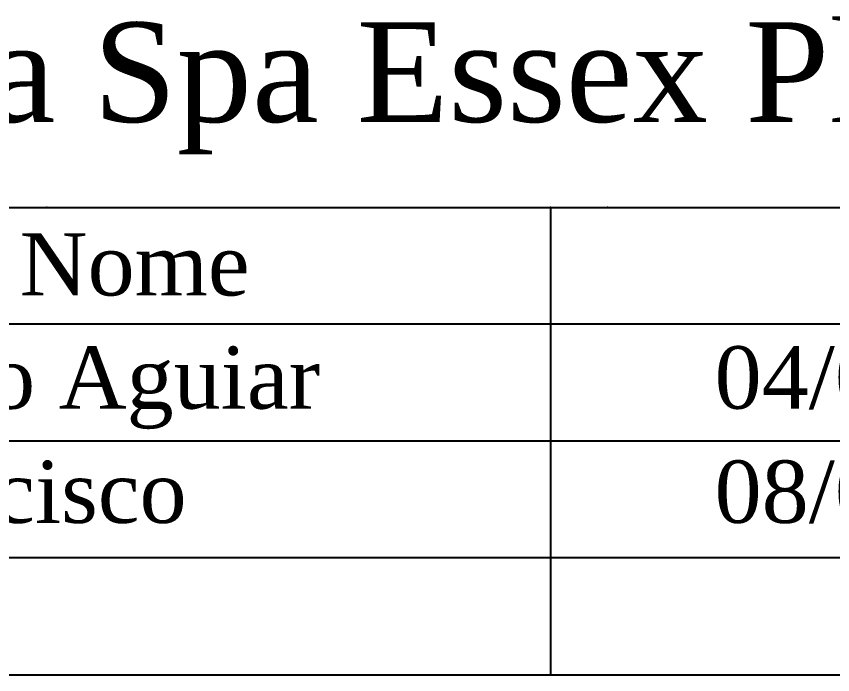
# Model space of a CAD drawing. Extents: x 15445 to 21745, y -5725 to 3185.
# Drawn here: x 17400 to 18383, y -5575 to -4782 of the extents above; entities that cross this region are included whole.
import ezdxf

# ---------------------------------------------------------------- set-up
doc = ezdxf.new("R2010")
doc.units = 0
doc.header["$LTSCALE"] = 200
doc.header["$MEASUREMENT"] = 0
doc.layers.add('FINA', color=7, linetype='CONTINUOUS')
doc.styles.add('FA', font='TIMES.TTF')

msp = doc.modelspace()

# ---------------------------------------------------------------- linework, layer by layer
at = {"layer": 'FINA'}
for p, q in [((15978.776, -5012.171), (21594.776, -5012.171)), ((18042.976, -5012.171), (18042.976, -5574.671)), ((19999.176, -5152.796), (15978.776, -5152.796)), ((19999.176, -5293.421), (15978.776, -5293.421)), ((19021.076, -5434.046), (15978.776, -5434.046)), ((15978.776, -5574.671), (21594.776, -5574.671))]:
    msp.add_line(p, q, dxfattribs=at)
for p in [(17436.776, -5012.171), (18042.976, -5012.171), (18111.776, -5012.171)]:
    msp.add_point(p, dxfattribs=at)

# ---------------------------------------------------------------- texts
at = {"layer": 'FINA', "style": 'FA'}
for s, height, p in [('Banheira Spa Essex Plaza', 120, (16792.801, -4909.217)), ('Nome', 75, (17404.046, -5118.133)), ('Fabio Aguiar', 75, (17164.636, -5254.411)), ('04/05/00', 75, (18240.519, -5254.411)), ('Francisco', 75, (17164.636, -5391.942)), ('08/06/00', 75, (18240.519, -5391.942))]:
    msp.add_text(s, height=height, dxfattribs=at).set_placement(p)

doc.saveas('drawing.dxf')
